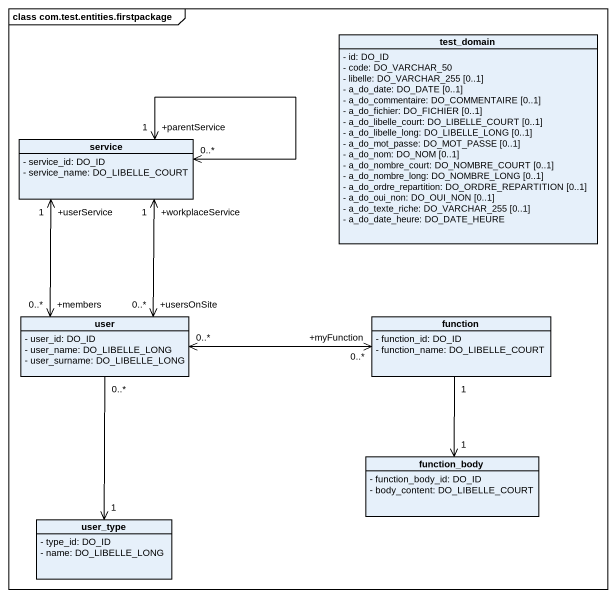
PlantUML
@startuml
mainframe class com.test.entities.firstpackage
hide circle
hide empty members
skinparam classAttributeIconSize 0
class test_domain {
  - id: DO_ID
  - code: DO_VARCHAR_50
  - libelle: DO_VARCHAR_255 [0..1]
  - a_do_date: DO_DATE [0..1]
  - a_do_commentaire: DO_COMMENTAIRE [0..1]
  - a_do_fichier: DO_FICHIER [0..1]
  - a_do_libelle_court: DO_LIBELLE_COURT [0..1]
  - a_do_libelle_long: DO_LIBELLE_LONG [0..1]
  - a_do_mot_passe: DO_MOT_PASSE [0..1]
  - a_do_nom: DO_NOM [0..1]
  - a_do_nombre_court: DO_NOMBRE_COURT [0..1]
  - a_do_nombre_long: DO_NOMBRE_LONG [0..1]
  - a_do_ordre_repartition: DO_ORDRE_REPARTITION [0..1]
  - a_do_oui_non: DO_OUI_NON [0..1]
  - a_do_texte_riche: DO_VARCHAR_255 [0..1]
  - a_do_date_heure: DO_DATE_HEURE
}
class service {
  - service_id: DO_ID
  - service_name: DO_LIBELLE_COURT
}
class user {
  - user_id: DO_ID
  - user_name: DO_LIBELLE_LONG
  - user_surname: DO_LIBELLE_LONG
}
class function {
  - function_id: DO_ID
  - function_name: DO_LIBELLE_COURT
}
class function_body {
  - function_body_id: DO_ID
  - body_content: DO_LIBELLE_COURT
}
class user_type {
  - type_id: DO_ID
  - name: DO_LIBELLE_LONG
}
service "0..*" <--> "+parentService\n1" service
user "+usersOnSite\n0..*" <-up-> "+workplaceService\n1" service
user "+members\n0..*" <-up-> "+userService\n1" service
user "0..*" <-right-> "+myFunction\n0..*" function
user "0..*" --> "1" user_type
function "1" --> "1" function_body
@enduml
